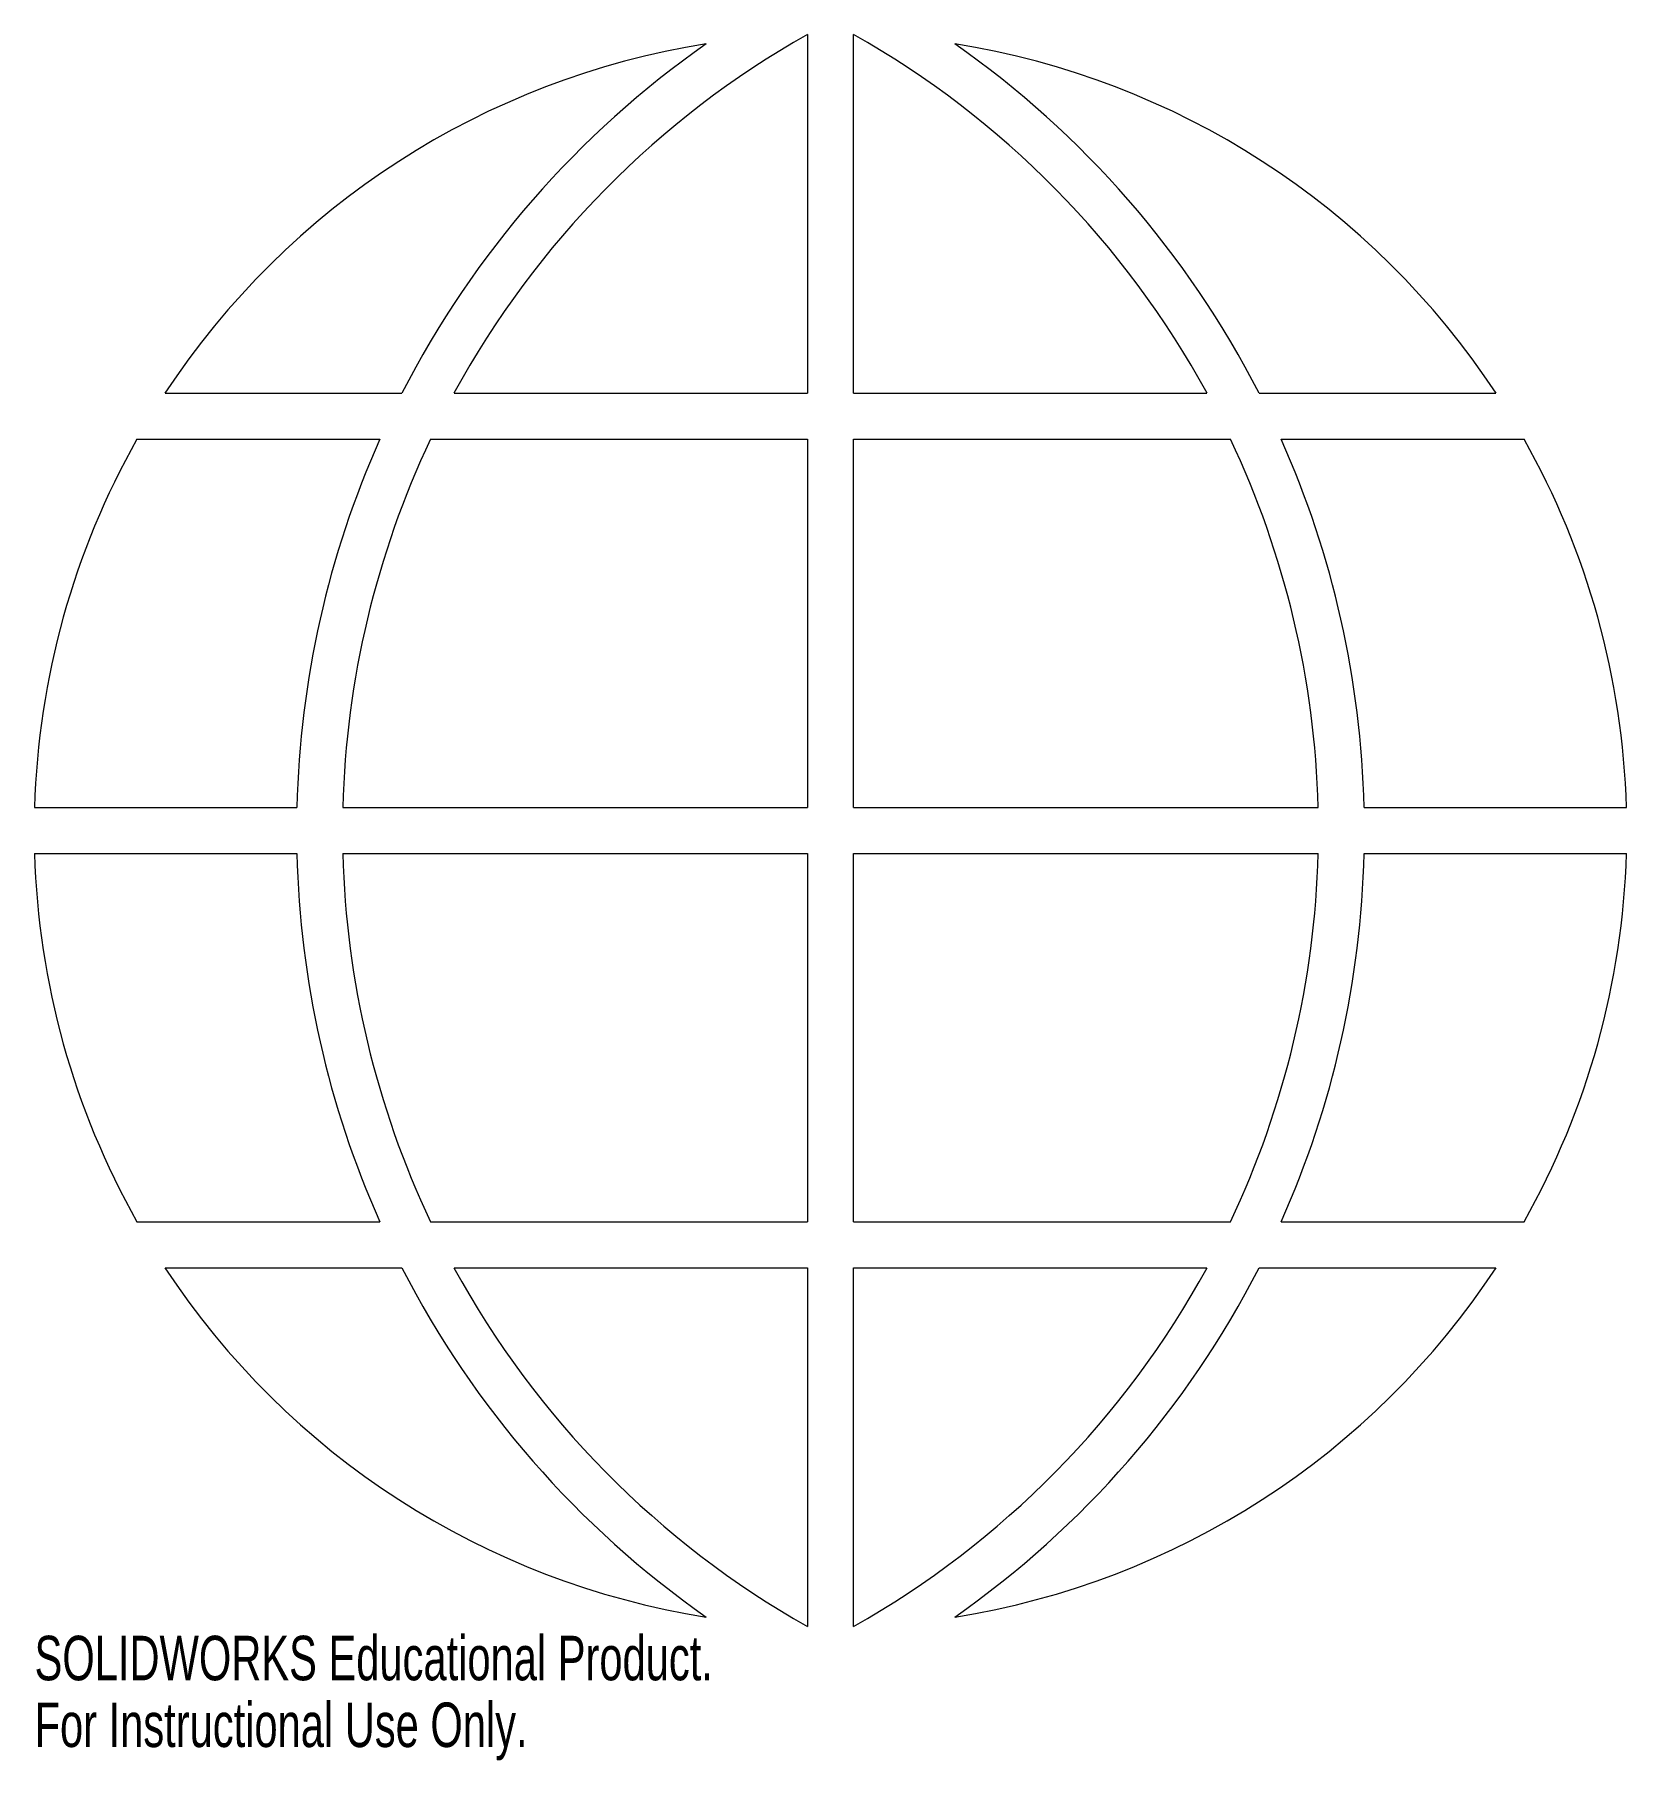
# Model space of a CAD drawing. Header units: millimetres. Extents: x -86 to 86, y -101 to 86.
import ezdxf

# ---------------------------------------------------------------- set-up
doc = ezdxf.new("R2010")
doc.units = ezdxf.units.MM
doc.styles.add('SLDTEXTSTYLE0', font='TXT', dxfattribs={"width": 0.7})

msp = doc.modelspace()

# ---------------------------------------------------------------- linework, layer by layer
at = {"color": 7, "linetype": 'Continuous', "lineweight": 15}
for p, q in [((-2.5, 86.46), (-2.5, 47.5)), ((2.5, 47.5), (2.5, 86.46)), ((-72.29, 47.5), (-46.55, 47.5)), ((-40.89, 47.5), (-2.5, 47.5)), ((2.5, 47.5), (40.89, 47.5)), ((46.55, 47.5), (72.29, 47.5)), ((-75.34, 42.5), (-48.94, 42.5)), ((-43.44, 42.5), (-2.5, 42.5)), ((-2.5, 42.5), (-2.5, 2.5)), ((2.5, 42.5), (43.44, 42.5)), ((2.5, 2.5), (2.5, 42.5)), ((48.94, 42.5), (75.34, 42.5)), ((-86.46, 2.5), (-57.96, 2.5)), ((-52.96, 2.5), (-2.5, 2.5)), ((2.5, 2.5), (52.96, 2.5)), ((57.96, 2.5), (86.46, 2.5)), ((-86.46, -2.5), (-57.96, -2.5)), ((-52.96, -2.5), (-2.5, -2.5)), ((-2.5, -2.5), (-2.5, -42.5)), ((2.5, -2.5), (52.96, -2.5)), ((2.5, -42.5), (2.5, -2.5)), ((57.96, -2.5), (86.46, -2.5)), ((-75.34, -42.5), (-48.94, -42.5)), ((-43.44, -42.5), (-2.5, -42.5)), ((2.5, -42.5), (43.44, -42.5)), ((48.94, -42.5), (75.34, -42.5)), ((-72.29, -47.5), (-46.55, -47.5)), ((-40.89, -47.5), (-2.5, -47.5)), ((-2.5, -47.5), (-2.5, -86.46)), ((2.5, -47.5), (40.89, -47.5)), ((2.5, -86.46), (2.5, -47.5)), ((46.55, -47.5), (72.29, -47.5))]:
    msp.add_line(p, q, dxfattribs=at)
for centre, radius, start, end in [((46.28, 0), 99.28, 119.4316, 151.4149), ((-46.28, 0), 99.28, 28.5851, 60.5684), ((0, 0), 86.5, 98.9755, 146.6925), ((46.28, 0), 104.28, 124.9782, 152.9015), ((0, 0), 86.5, 33.3075, 81.0245), ((-46.28, 0), 104.28, 27.0985, 55.0218), ((0, 0), 86.5, 150.572, 178.3438), ((46.28, 0), 104.28, 155.9476, 178.6262), ((46.28, 0), 99.28, 154.653, 178.557), ((-46.28, 0), 99.28, 1.443, 25.347), ((-46.28, 0), 104.28, 1.3738, 24.0524), ((0, 0), 86.5, 1.6562, 29.428), ((0, 0), 86.5, 181.6562, 209.428), ((46.28, 0), 104.28, 181.3738, 204.0524), ((46.28, 0), 99.28, 181.443, 205.347), ((-46.28, 0), 99.28, 334.653, 358.557), ((-46.28, 0), 104.28, 335.9476, 358.6262), ((0, 0), 86.5, 330.572, 358.3438), ((0, 0), 86.5, 213.3075, 261.0245), ((46.28, 0), 104.28, 207.0985, 235.0218), ((46.28, 0), 99.28, 208.5851, 240.5684), ((-46.28, 0), 99.28, 299.4316, 331.4149), ((-46.28, 0), 104.28, 304.9782, 332.9015), ((0, 0), 86.5, 278.9755, 326.6925)]:
    msp.add_arc(centre, radius, start, end, dxfattribs=at)

# ---------------------------------------------------------------- texts
at = {"color": 7, "linetype": 'Continuous', "char_height": 4.8336, "attachment_point": 1, "style": 'SLDTEXTSTYLE0'}
for s, insert in [('SOLIDWORKS Educational Product.', (-86.46, -87.48)), ('For Instructional Use Only.', (-86.46, -94.73))]:
    msp.add_mtext(s, dxfattribs=dict(at, insert=insert))

doc.saveas('drawing.dxf')
